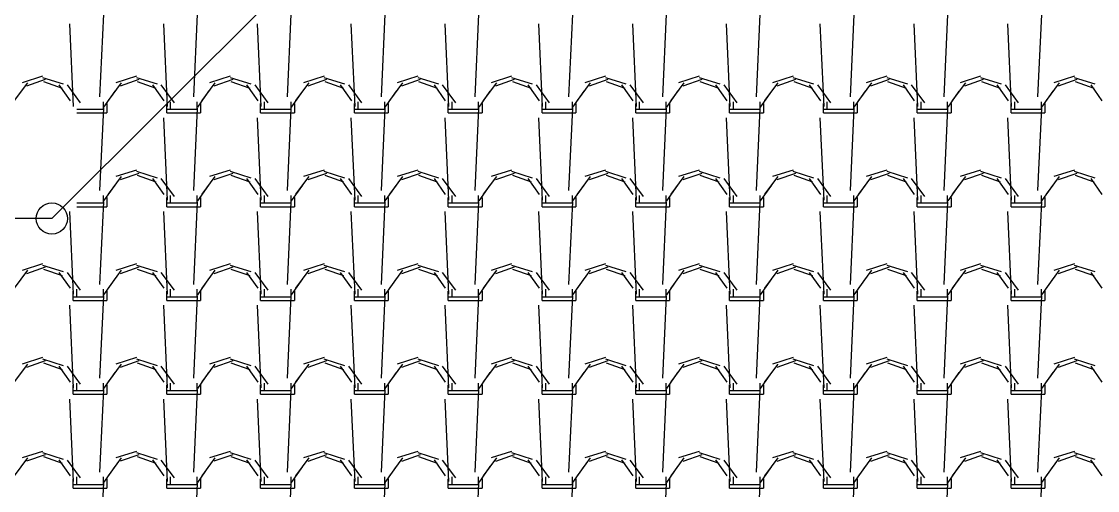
# Model space of a CAD drawing. Header units: millimetres. Extents: x 3923 to 4007, y 744 to 863.
# Drawn here: x 3930.35 to 3933.241, y 837.471 to 838.731 of the extents above; entities that cross this region are included whole.
import ezdxf

# ---------------------------------------------------------------- set-up
doc = ezdxf.new("R2010")
doc.units = ezdxf.units.MM
for name, color, linetype in [('-HIDRO', 8, 'Continuous'), ('A-PEN-B', 5, 'Continuous'), ('Esgoto', 5, 'Continuous'), ('Prumadas_L', 1, 'Continuous')]:
    doc.layers.add(name, color=color, linetype=linetype)

msp = doc.modelspace()

# ---------------------------------------------------------------- linework, layer by layer
at = {"layer": '-HIDRO', "linetype": 'Continuous'}
for p, q in [((3930.5609, 838.5288), (3930.571, 838.7506)), ((3930.813, 838.5288), (3930.823, 838.7506)), ((3931.065, 838.5288), (3931.075, 838.7506)), ((3931.317, 838.5288), (3931.327, 838.7506)), ((3931.569, 838.5288), (3931.579, 838.7506)), ((3931.821, 838.5288), (3931.831, 838.7506)), ((3932.073, 838.5288), (3932.083, 838.7506)), ((3932.325, 838.5288), (3932.335, 838.7506)), ((3932.577, 838.5288), (3932.587, 838.7505)), ((3932.829, 838.5288), (3932.839, 838.7505)), ((3933.081, 838.5288), (3933.091, 838.7505)), ((3930.4902, 838.503), (3930.4802, 838.7248)), ((3930.7423, 838.503), (3930.7322, 838.7248)), ((3930.9943, 838.503), (3930.9842, 838.7248)), ((3931.2463, 838.503), (3931.2362, 838.7248)), ((3931.4983, 838.503), (3931.4882, 838.7248)), ((3931.7503, 838.503), (3931.7402, 838.7248)), ((3932.0023, 838.503), (3931.9922, 838.7248)), ((3932.2543, 838.503), (3932.2442, 838.7248)), ((3932.5063, 838.503), (3932.4962, 838.7248)), ((3932.7583, 838.5031), (3932.7482, 838.7248)), ((3933.0103, 838.5031), (3933.0002, 838.7248)), ((3930.366, 838.5669), (3930.3307, 838.519)), ((3930.407, 838.5841), (3930.3516, 838.5665)), ((3930.4136, 838.5752), (3930.3632, 838.5576)), ((3930.4631, 838.5625), (3930.4076, 838.5801)), ((3930.4602, 838.5516), (3930.4098, 838.5692)), ((3930.618, 838.5669), (3930.5827, 838.519)), ((3930.659, 838.5841), (3930.6036, 838.5665)), ((3930.6656, 838.5752), (3930.6152, 838.5576)), ((3930.7151, 838.5625), (3930.6596, 838.5801)), ((3930.7122, 838.5516), (3930.6618, 838.5692)), ((3930.87, 838.5669), (3930.8347, 838.519)), ((3930.911, 838.5841), (3930.8556, 838.5665)), ((3930.9176, 838.5752), (3930.8672, 838.5576)), ((3930.9671, 838.5625), (3930.9116, 838.5801)), ((3930.9642, 838.5516), (3930.9138, 838.5692)), ((3931.122, 838.5669), (3931.0867, 838.519)), ((3931.163, 838.5841), (3931.1076, 838.5665)), ((3931.1696, 838.5752), (3931.1192, 838.5576)), ((3931.2191, 838.5625), (3931.1636, 838.5801)), ((3931.2162, 838.5516), (3931.1658, 838.5692)), ((3931.374, 838.5669), (3931.3387, 838.519)), ((3931.415, 838.5841), (3931.3596, 838.5665)), ((3931.4216, 838.5752), (3931.3712, 838.5576)), ((3931.4711, 838.5625), (3931.4156, 838.5801)), ((3931.4682, 838.5516), (3931.4178, 838.5692)), ((3931.626, 838.5669), (3931.5907, 838.519)), ((3931.667, 838.5841), (3931.6116, 838.5665)), ((3931.6736, 838.5752), (3931.6232, 838.5576)), ((3931.7231, 838.5625), (3931.6676, 838.5801)), ((3931.7202, 838.5516), (3931.6698, 838.5692)), ((3931.878, 838.5669), (3931.8427, 838.519)), ((3931.919, 838.5841), (3931.8636, 838.5665)), ((3931.9256, 838.5752), (3931.8752, 838.5576)), ((3931.9751, 838.5625), (3931.9196, 838.5801)), ((3931.9722, 838.5516), (3931.9218, 838.5692)), ((3932.13, 838.5669), (3932.0947, 838.519)), ((3932.171, 838.5841), (3932.1156, 838.5665)), ((3932.1776, 838.5752), (3932.1272, 838.5576)), ((3932.2271, 838.5625), (3932.1716, 838.5801)), ((3932.2242, 838.5516), (3932.1738, 838.5692)), ((3932.382, 838.5669), (3932.3467, 838.519)), ((3932.423, 838.5841), (3932.3676, 838.5665)), ((3932.4296, 838.5752), (3932.3792, 838.5576)), ((3932.4791, 838.5625), (3932.4236, 838.5801)), ((3932.4762, 838.5516), (3932.4258, 838.5692)), ((3932.634, 838.5669), (3932.5987, 838.519)), ((3932.675, 838.5841), (3932.6196, 838.5665)), ((3932.6816, 838.5752), (3932.6312, 838.5576)), ((3932.7311, 838.5625), (3932.6756, 838.5801)), ((3932.7282, 838.5516), (3932.6778, 838.5693)), ((3932.886, 838.5669), (3932.8507, 838.519)), ((3932.927, 838.5841), (3932.8716, 838.5665)), ((3932.9336, 838.5752), (3932.8832, 838.5576)), ((3932.9831, 838.5625), (3932.9276, 838.5801)), ((3932.9802, 838.5516), (3932.9298, 838.5693)), ((3933.138, 838.5669), (3933.1027, 838.519)), ((3933.179, 838.5841), (3933.1236, 838.5665)), ((3933.1856, 838.5752), (3933.1352, 838.5576)), ((3933.2351, 838.5625), (3933.1796, 838.5801)), ((3933.2322, 838.5516), (3933.1818, 838.5693)), ((3930.4817, 838.5185), (3930.4514, 838.5613)), ((3930.5089, 838.5131), (3930.4736, 838.561)), ((3930.6008, 838.5438), (3930.5706, 838.501)), ((3930.7337, 838.5185), (3930.7034, 838.5613)), ((3930.7609, 838.5131), (3930.7256, 838.561)), ((3930.8528, 838.5438), (3930.8226, 838.501)), ((3930.9857, 838.5185), (3930.9554, 838.5613)), ((3931.0129, 838.5131), (3930.9776, 838.561)), ((3931.1048, 838.5438), (3931.0746, 838.501)), ((3931.2377, 838.5185), (3931.2074, 838.5613)), ((3931.2649, 838.5131), (3931.2296, 838.561)), ((3931.3568, 838.5438), (3931.3266, 838.501)), ((3931.4897, 838.5185), (3931.4594, 838.5613)), ((3931.5169, 838.5131), (3931.4816, 838.561)), ((3931.6088, 838.5438), (3931.5786, 838.501)), ((3931.7417, 838.5185), (3931.7114, 838.5613)), ((3931.7689, 838.5131), (3931.7336, 838.561)), ((3931.8608, 838.5438), (3931.8306, 838.501)), ((3931.9937, 838.5185), (3931.9634, 838.5613)), ((3932.0209, 838.5131), (3931.9856, 838.561)), ((3932.1128, 838.5438), (3932.0826, 838.501)), ((3932.2457, 838.5185), (3932.2154, 838.5613)), ((3932.2729, 838.5131), (3932.2376, 838.561)), ((3932.3648, 838.5438), (3932.3346, 838.501)), ((3932.4977, 838.5185), (3932.4674, 838.5613)), ((3932.5249, 838.5131), (3932.4896, 838.561)), ((3932.6168, 838.5438), (3932.5866, 838.501)), ((3932.7497, 838.5185), (3932.7195, 838.5613)), ((3932.7769, 838.5131), (3932.7416, 838.561)), ((3932.8688, 838.5438), (3932.8386, 838.501)), ((3933.0017, 838.5185), (3932.9715, 838.5613)), ((3933.0289, 838.5131), (3932.9936, 838.561)), ((3933.1208, 838.5438), (3933.0906, 838.501)), ((3933.2537, 838.5185), (3933.2235, 838.5613)), ((3930.5694, 838.5158), (3930.5694, 838.4957)), ((3930.5794, 838.5108), (3930.5794, 838.4856)), ((3930.7407, 838.4856), (3930.7407, 838.5108)), ((3930.7508, 838.4957), (3930.7508, 838.5158)), ((3930.8214, 838.5158), (3930.8214, 838.4957)), ((3930.8314, 838.5108), (3930.8314, 838.4856)), ((3930.9927, 838.4856), (3930.9927, 838.5108)), ((3931.0028, 838.4957), (3931.0028, 838.5158)), ((3931.0734, 838.5158), (3931.0734, 838.4957)), ((3931.0834, 838.5108), (3931.0834, 838.4856)), ((3931.2447, 838.4856), (3931.2447, 838.5108)), ((3931.2548, 838.4957), (3931.2548, 838.5158)), ((3931.3254, 838.5158), (3931.3254, 838.4957)), ((3931.3354, 838.5108), (3931.3354, 838.4856)), ((3931.4967, 838.4856), (3931.4967, 838.5108)), ((3931.5068, 838.4957), (3931.5068, 838.5158)), ((3931.5774, 838.5158), (3931.5774, 838.4957)), ((3931.5874, 838.5108), (3931.5874, 838.4856)), ((3931.7487, 838.4856), (3931.7487, 838.5108)), ((3931.7588, 838.4957), (3931.7588, 838.5158)), ((3931.8294, 838.5158), (3931.8294, 838.4957)), ((3931.8394, 838.5108), (3931.8394, 838.4856)), ((3932.0007, 838.4856), (3932.0007, 838.5108)), ((3932.0108, 838.4957), (3932.0108, 838.5158)), ((3932.0814, 838.5158), (3932.0814, 838.4957)), ((3932.0914, 838.5108), (3932.0914, 838.4856)), ((3932.2527, 838.4856), (3932.2527, 838.5108)), ((3932.2628, 838.4957), (3932.2628, 838.5158)), ((3932.3334, 838.5158), (3932.3334, 838.4957)), ((3932.3434, 838.5108), (3932.3434, 838.4856)), ((3932.5047, 838.4856), (3932.5047, 838.5108)), ((3932.5148, 838.4957), (3932.5148, 838.5158)), ((3932.5854, 838.5158), (3932.5854, 838.4957)), ((3932.5954, 838.5108), (3932.5954, 838.4856)), ((3932.7567, 838.4856), (3932.7567, 838.5108)), ((3932.7668, 838.4957), (3932.7668, 838.5158)), ((3932.8374, 838.5158), (3932.8374, 838.4957)), ((3932.8474, 838.5108), (3932.8474, 838.4856)), ((3933.0087, 838.4856), (3933.0087, 838.5108)), ((3933.0188, 838.4957), (3933.0188, 838.5158)), ((3933.0894, 838.5158), (3933.0894, 838.4957)), ((3933.0994, 838.5108), (3933.0994, 838.4856)), ((3930.4988, 838.4957), (3930.5694, 838.4957)), ((3930.4988, 838.4856), (3930.5794, 838.4856)), ((3930.5609, 838.2768), (3930.571, 838.4986)), ((3930.7407, 838.4957), (3930.7508, 838.4957)), ((3930.7407, 838.4856), (3930.7508, 838.4856)), ((3930.7508, 838.4957), (3930.8214, 838.4957)), ((3930.7508, 838.4856), (3930.8314, 838.4856)), ((3930.813, 838.2768), (3930.823, 838.4986)), ((3930.9927, 838.4957), (3931.0028, 838.4957)), ((3930.9927, 838.4856), (3931.0028, 838.4856)), ((3931.0028, 838.4957), (3931.0734, 838.4957)), ((3931.0028, 838.4856), (3931.0834, 838.4856)), ((3931.065, 838.2768), (3931.075, 838.4986)), ((3931.2447, 838.4957), (3931.2548, 838.4957)), ((3931.2447, 838.4856), (3931.2548, 838.4856)), ((3931.2548, 838.4957), (3931.3254, 838.4957)), ((3931.2548, 838.4856), (3931.3354, 838.4856)), ((3931.317, 838.2768), (3931.327, 838.4986)), ((3931.4967, 838.4957), (3931.5068, 838.4957)), ((3931.4967, 838.4856), (3931.5068, 838.4856)), ((3931.5068, 838.4957), (3931.5774, 838.4957)), ((3931.5068, 838.4856), (3931.5874, 838.4856)), ((3931.569, 838.2768), (3931.579, 838.4986)), ((3931.7487, 838.4957), (3931.7588, 838.4957)), ((3931.7487, 838.4856), (3931.7588, 838.4856)), ((3931.7588, 838.4957), (3931.8294, 838.4957)), ((3931.7588, 838.4856), (3931.8394, 838.4856)), ((3931.821, 838.2768), (3931.831, 838.4986)), ((3932.0007, 838.4957), (3932.0108, 838.4957)), ((3932.0007, 838.4856), (3932.0108, 838.4856)), ((3932.0108, 838.4957), (3932.0814, 838.4957)), ((3932.0108, 838.4856), (3932.0914, 838.4856)), ((3932.073, 838.2768), (3932.083, 838.4986)), ((3932.2527, 838.4957), (3932.2628, 838.4957)), ((3932.2527, 838.4856), (3932.2628, 838.4856)), ((3932.2628, 838.4957), (3932.3334, 838.4957)), ((3932.2628, 838.4856), (3932.3434, 838.4856)), ((3932.325, 838.2768), (3932.335, 838.4986)), ((3932.5047, 838.4957), (3932.5148, 838.4957)), ((3932.5047, 838.4856), (3932.5148, 838.4856)), ((3932.5148, 838.4957), (3932.5854, 838.4957)), ((3932.5148, 838.4856), (3932.5954, 838.4856)), ((3932.577, 838.2768), (3932.587, 838.4985)), ((3932.7567, 838.4957), (3932.7668, 838.4957)), ((3932.7567, 838.4856), (3932.7668, 838.4856)), ((3932.7668, 838.4957), (3932.8374, 838.4957)), ((3932.7668, 838.4856), (3932.8474, 838.4856)), ((3932.829, 838.2768), (3932.839, 838.4985)), ((3933.0087, 838.4957), (3933.0188, 838.4957)), ((3933.0087, 838.4856), (3933.0188, 838.4856)), ((3933.0188, 838.4957), (3933.0894, 838.4957)), ((3933.0188, 838.4856), (3933.0994, 838.4856)), ((3933.081, 838.2768), (3933.091, 838.4985)), ((3930.7423, 838.251), (3930.7322, 838.4728)), ((3930.9943, 838.251), (3930.9842, 838.4728)), ((3931.2463, 838.251), (3931.2362, 838.4728)), ((3931.4983, 838.251), (3931.4882, 838.4728)), ((3931.7503, 838.251), (3931.7402, 838.4728)), ((3932.0023, 838.251), (3931.9922, 838.4728)), ((3932.2543, 838.251), (3932.2442, 838.4728)), ((3932.5063, 838.251), (3932.4962, 838.4728)), ((3932.7583, 838.2511), (3932.7482, 838.4728)), ((3933.0103, 838.2511), (3933.0002, 838.4728)), ((3930.618, 838.3149), (3930.5827, 838.267)), ((3930.659, 838.3321), (3930.6036, 838.3145)), ((3930.6656, 838.3232), (3930.6152, 838.3056)), ((3930.7151, 838.3105), (3930.6596, 838.3281)), ((3930.7122, 838.2996), (3930.6618, 838.3172)), ((3930.7337, 838.2665), (3930.7034, 838.3093)), ((3930.7609, 838.2611), (3930.7256, 838.309)), ((3930.87, 838.3149), (3930.8347, 838.267)), ((3930.911, 838.3321), (3930.8556, 838.3145)), ((3930.9176, 838.3232), (3930.8672, 838.3056)), ((3930.9671, 838.3105), (3930.9116, 838.3281)), ((3930.9642, 838.2996), (3930.9138, 838.3172)), ((3930.9857, 838.2665), (3930.9554, 838.3093)), ((3931.0129, 838.2611), (3930.9776, 838.309)), ((3931.122, 838.3149), (3931.0867, 838.267)), ((3931.163, 838.3321), (3931.1076, 838.3145)), ((3931.1696, 838.3232), (3931.1192, 838.3056)), ((3931.2191, 838.3105), (3931.1636, 838.3281)), ((3931.2162, 838.2996), (3931.1658, 838.3172)), ((3931.2377, 838.2665), (3931.2074, 838.3093)), ((3931.2649, 838.2611), (3931.2296, 838.309)), ((3931.374, 838.3149), (3931.3387, 838.267)), ((3931.415, 838.3321), (3931.3596, 838.3145)), ((3931.4216, 838.3232), (3931.3712, 838.3056)), ((3931.4711, 838.3105), (3931.4156, 838.3281)), ((3931.4682, 838.2996), (3931.4178, 838.3172)), ((3931.4897, 838.2665), (3931.4594, 838.3093)), ((3931.5169, 838.2611), (3931.4816, 838.309)), ((3931.626, 838.3149), (3931.5907, 838.267)), ((3931.667, 838.3321), (3931.6116, 838.3145)), ((3931.6736, 838.3232), (3931.6232, 838.3056)), ((3931.7231, 838.3105), (3931.6676, 838.3281)), ((3931.7202, 838.2996), (3931.6698, 838.3172)), ((3931.7417, 838.2665), (3931.7114, 838.3093)), ((3931.7689, 838.2611), (3931.7336, 838.309)), ((3931.878, 838.3149), (3931.8427, 838.267)), ((3931.919, 838.3321), (3931.8636, 838.3145)), ((3931.9256, 838.3232), (3931.8752, 838.3056)), ((3931.9751, 838.3105), (3931.9196, 838.3281)), ((3931.9722, 838.2996), (3931.9218, 838.3172)), ((3931.9937, 838.2665), (3931.9634, 838.3093)), ((3932.0209, 838.2611), (3931.9856, 838.309)), ((3932.13, 838.3149), (3932.0947, 838.267)), ((3932.171, 838.3321), (3932.1156, 838.3145)), ((3932.1776, 838.3232), (3932.1272, 838.3056)), ((3932.2271, 838.3105), (3932.1716, 838.3281)), ((3932.2242, 838.2996), (3932.1738, 838.3172)), ((3932.2457, 838.2665), (3932.2154, 838.3093)), ((3932.2729, 838.2611), (3932.2376, 838.309)), ((3932.382, 838.3149), (3932.3467, 838.267)), ((3932.423, 838.3321), (3932.3676, 838.3145)), ((3932.4296, 838.3232), (3932.3792, 838.3056)), ((3932.4791, 838.3105), (3932.4236, 838.3281)), ((3932.4762, 838.2996), (3932.4258, 838.3172)), ((3932.4977, 838.2665), (3932.4674, 838.3093)), ((3932.5249, 838.2611), (3932.4896, 838.309)), ((3932.634, 838.3149), (3932.5987, 838.267)), ((3932.675, 838.3321), (3932.6196, 838.3145)), ((3932.6816, 838.3232), (3932.6312, 838.3056)), ((3932.7311, 838.3105), (3932.6756, 838.3281)), ((3932.7282, 838.2996), (3932.6778, 838.3172)), ((3932.7497, 838.2665), (3932.7194, 838.3093)), ((3932.7769, 838.2611), (3932.7416, 838.309)), ((3932.886, 838.3149), (3932.8507, 838.267)), ((3932.927, 838.3321), (3932.8716, 838.3145)), ((3932.9336, 838.3232), (3932.8832, 838.3056)), ((3932.9831, 838.3105), (3932.9276, 838.3281)), ((3932.9802, 838.2996), (3932.9298, 838.3173)), ((3933.0017, 838.2665), (3932.9715, 838.3093)), ((3933.0289, 838.2611), (3932.9936, 838.309)), ((3933.138, 838.3149), (3933.1027, 838.267)), ((3933.179, 838.3321), (3933.1236, 838.3145)), ((3933.1856, 838.3232), (3933.1352, 838.3056)), ((3933.2351, 838.3105), (3933.1796, 838.3281)), ((3933.2322, 838.2996), (3933.1818, 838.3173)), ((3933.2537, 838.2665), (3933.2235, 838.3093)), ((3930.6008, 838.2918), (3930.5706, 838.249)), ((3930.8528, 838.2918), (3930.8226, 838.249)), ((3931.1048, 838.2918), (3931.0746, 838.249)), ((3931.3568, 838.2918), (3931.3266, 838.249)), ((3931.6088, 838.2918), (3931.5786, 838.249)), ((3931.8608, 838.2918), (3931.8306, 838.249)), ((3932.1128, 838.2918), (3932.0826, 838.249)), ((3932.3648, 838.2918), (3932.3346, 838.249)), ((3932.6168, 838.2918), (3932.5866, 838.249)), ((3932.8688, 838.2918), (3932.8386, 838.249)), ((3933.1208, 838.2918), (3933.0906, 838.249)), ((3930.5694, 838.2638), (3930.5694, 838.2437)), ((3930.5794, 838.2588), (3930.5794, 838.2336)), ((3930.7407, 838.2336), (3930.7407, 838.2588)), ((3930.7508, 838.2437), (3930.7508, 838.2638)), ((3930.8214, 838.2638), (3930.8214, 838.2437)), ((3930.8314, 838.2588), (3930.8314, 838.2336)), ((3930.9927, 838.2336), (3930.9927, 838.2588)), ((3931.0028, 838.2437), (3931.0028, 838.2638)), ((3931.0734, 838.2638), (3931.0734, 838.2437)), ((3931.0834, 838.2588), (3931.0834, 838.2336)), ((3931.2447, 838.2336), (3931.2447, 838.2588)), ((3931.2548, 838.2437), (3931.2548, 838.2638)), ((3931.3254, 838.2638), (3931.3254, 838.2437)), ((3931.3354, 838.2588), (3931.3354, 838.2336)), ((3931.4967, 838.2336), (3931.4967, 838.2588)), ((3931.5068, 838.2437), (3931.5068, 838.2638)), ((3931.5774, 838.2638), (3931.5774, 838.2437)), ((3931.5874, 838.2588), (3931.5874, 838.2336)), ((3931.7487, 838.2336), (3931.7487, 838.2588)), ((3931.7588, 838.2437), (3931.7588, 838.2638)), ((3931.8294, 838.2638), (3931.8294, 838.2437)), ((3931.8394, 838.2588), (3931.8394, 838.2336)), ((3932.0007, 838.2336), (3932.0007, 838.2588)), ((3932.0108, 838.2437), (3932.0108, 838.2638)), ((3932.0814, 838.2638), (3932.0814, 838.2437)), ((3932.0914, 838.2588), (3932.0914, 838.2336)), ((3932.2527, 838.2336), (3932.2527, 838.2588)), ((3932.2628, 838.2437), (3932.2628, 838.2638)), ((3932.3334, 838.2638), (3932.3334, 838.2437)), ((3932.3434, 838.2588), (3932.3434, 838.2336)), ((3932.5047, 838.2336), (3932.5047, 838.2588)), ((3932.5148, 838.2437), (3932.5148, 838.2638)), ((3932.5854, 838.2638), (3932.5854, 838.2437)), ((3932.5954, 838.2588), (3932.5954, 838.2336)), ((3932.7567, 838.2336), (3932.7567, 838.2588)), ((3932.7668, 838.2437), (3932.7668, 838.2638)), ((3932.8374, 838.2638), (3932.8374, 838.2437)), ((3932.8474, 838.2588), (3932.8474, 838.2336)), ((3933.0087, 838.2336), (3933.0087, 838.2588)), ((3933.0188, 838.2437), (3933.0188, 838.2638)), ((3933.0894, 838.2638), (3933.0894, 838.2437)), ((3933.0994, 838.2588), (3933.0994, 838.2336)), ((3930.4902, 837.999), (3930.4802, 838.2208)), ((3930.4988, 838.2437), (3930.5694, 838.2437)), ((3930.4988, 838.2336), (3930.5794, 838.2336)), ((3930.5609, 838.0248), (3930.571, 838.2466)), ((3930.7423, 837.999), (3930.7322, 838.2208)), ((3930.7407, 838.2437), (3930.7508, 838.2437)), ((3930.7407, 838.2336), (3930.7508, 838.2336)), ((3930.7508, 838.2437), (3930.8214, 838.2437)), ((3930.7508, 838.2336), (3930.8314, 838.2336)), ((3930.813, 838.0248), (3930.823, 838.2466)), ((3930.9943, 837.999), (3930.9842, 838.2208)), ((3930.9927, 838.2437), (3931.0028, 838.2437)), ((3930.9927, 838.2336), (3931.0028, 838.2336)), ((3931.0028, 838.2437), (3931.0734, 838.2437)), ((3931.0028, 838.2336), (3931.0834, 838.2336)), ((3931.065, 838.0248), (3931.075, 838.2466)), ((3931.2463, 837.999), (3931.2362, 838.2208)), ((3931.2447, 838.2437), (3931.2548, 838.2437)), ((3931.2447, 838.2336), (3931.2548, 838.2336)), ((3931.2548, 838.2437), (3931.3254, 838.2437)), ((3931.2548, 838.2336), (3931.3354, 838.2336)), ((3931.317, 838.0248), (3931.327, 838.2466)), ((3931.4983, 837.999), (3931.4882, 838.2208)), ((3931.4967, 838.2437), (3931.5068, 838.2437)), ((3931.4967, 838.2336), (3931.5068, 838.2336)), ((3931.5068, 838.2437), (3931.5774, 838.2437)), ((3931.5068, 838.2336), (3931.5874, 838.2336)), ((3931.569, 838.0248), (3931.579, 838.2466)), ((3931.7503, 837.999), (3931.7402, 838.2208)), ((3931.7487, 838.2437), (3931.7588, 838.2437)), ((3931.7487, 838.2336), (3931.7588, 838.2336)), ((3931.7588, 838.2437), (3931.8294, 838.2437)), ((3931.7588, 838.2336), (3931.8394, 838.2336)), ((3931.821, 838.0248), (3931.831, 838.2466)), ((3932.0023, 837.999), (3931.9922, 838.2208)), ((3932.0007, 838.2437), (3932.0108, 838.2437)), ((3932.0007, 838.2336), (3932.0108, 838.2336)), ((3932.0108, 838.2437), (3932.0814, 838.2437)), ((3932.0108, 838.2336), (3932.0914, 838.2336)), ((3932.073, 838.0248), (3932.083, 838.2466)), ((3932.2543, 837.999), (3932.2442, 838.2208)), ((3932.2527, 838.2437), (3932.2628, 838.2437)), ((3932.2527, 838.2336), (3932.2628, 838.2336)), ((3932.2628, 838.2437), (3932.3334, 838.2437)), ((3932.2628, 838.2336), (3932.3434, 838.2336)), ((3932.325, 838.0248), (3932.335, 838.2466)), ((3932.5063, 837.999), (3932.4962, 838.2208)), ((3932.5047, 838.2437), (3932.5148, 838.2437)), ((3932.5047, 838.2336), (3932.5148, 838.2336)), ((3932.5148, 838.2437), (3932.5854, 838.2437)), ((3932.5148, 838.2336), (3932.5954, 838.2336)), ((3932.577, 838.0248), (3932.587, 838.2465)), ((3932.7583, 837.9991), (3932.7482, 838.2208)), ((3932.7567, 838.2437), (3932.7668, 838.2437)), ((3932.7567, 838.2336), (3932.7668, 838.2336)), ((3932.7668, 838.2437), (3932.8374, 838.2437)), ((3932.7668, 838.2336), (3932.8474, 838.2336)), ((3932.829, 838.0248), (3932.839, 838.2465)), ((3933.0103, 837.9991), (3933.0002, 838.2208)), ((3933.0087, 838.2437), (3933.0188, 838.2437)), ((3933.0087, 838.2336), (3933.0188, 838.2336)), ((3933.0188, 838.2437), (3933.0894, 838.2437)), ((3933.0188, 838.2336), (3933.0994, 838.2336)), ((3933.081, 838.0248), (3933.091, 838.2465)), ((3930.407, 838.0801), (3930.3516, 838.0625)), ((3930.4631, 838.0585), (3930.4076, 838.0761)), ((3930.659, 838.0801), (3930.6036, 838.0625)), ((3930.7151, 838.0585), (3930.6596, 838.0761)), ((3930.911, 838.0801), (3930.8556, 838.0625)), ((3930.9671, 838.0585), (3930.9116, 838.0761)), ((3931.163, 838.0801), (3931.1076, 838.0625)), ((3931.2191, 838.0585), (3931.1636, 838.0761)), ((3931.415, 838.0801), (3931.3596, 838.0625)), ((3931.4711, 838.0585), (3931.4156, 838.0761)), ((3931.667, 838.0801), (3931.6116, 838.0625)), ((3931.7231, 838.0585), (3931.6676, 838.0761)), ((3931.919, 838.0801), (3931.8636, 838.0625)), ((3931.9751, 838.0585), (3931.9196, 838.0761)), ((3932.171, 838.0801), (3932.1156, 838.0625)), ((3932.2271, 838.0585), (3932.1716, 838.0761)), ((3932.423, 838.0801), (3932.3676, 838.0625)), ((3932.4791, 838.0585), (3932.4236, 838.0761)), ((3932.675, 838.0801), (3932.6196, 838.0625)), ((3932.7311, 838.0585), (3932.6756, 838.0761)), ((3932.927, 838.0801), (3932.8716, 838.0625)), ((3932.9831, 838.0585), (3932.9276, 838.0761)), ((3933.179, 838.0801), (3933.1236, 838.0625)), ((3933.2351, 838.0585), (3933.1796, 838.0761)), ((3930.366, 838.0629), (3930.3307, 838.015)), ((3930.4136, 838.0712), (3930.3632, 838.0536)), ((3930.4602, 838.0476), (3930.4098, 838.0652)), ((3930.4817, 838.0145), (3930.4514, 838.0573)), ((3930.5089, 838.0091), (3930.4736, 838.057)), ((3930.618, 838.0629), (3930.5827, 838.015)), ((3930.6656, 838.0712), (3930.6152, 838.0536)), ((3930.7122, 838.0476), (3930.6618, 838.0652)), ((3930.7337, 838.0145), (3930.7034, 838.0573)), ((3930.7609, 838.0091), (3930.7256, 838.057)), ((3930.87, 838.0629), (3930.8347, 838.015)), ((3930.9176, 838.0712), (3930.8672, 838.0536)), ((3930.9642, 838.0476), (3930.9138, 838.0652)), ((3930.9857, 838.0145), (3930.9554, 838.0573)), ((3931.0129, 838.0091), (3930.9776, 838.057)), ((3931.122, 838.0629), (3931.0867, 838.015)), ((3931.1696, 838.0712), (3931.1192, 838.0536)), ((3931.2162, 838.0476), (3931.1658, 838.0652)), ((3931.2377, 838.0145), (3931.2074, 838.0573)), ((3931.2649, 838.0091), (3931.2296, 838.057)), ((3931.374, 838.0629), (3931.3387, 838.015)), ((3931.4216, 838.0712), (3931.3712, 838.0536)), ((3931.4682, 838.0476), (3931.4178, 838.0652)), ((3931.4897, 838.0145), (3931.4594, 838.0573)), ((3931.5169, 838.0091), (3931.4816, 838.057)), ((3931.626, 838.0629), (3931.5907, 838.015)), ((3931.6736, 838.0712), (3931.6232, 838.0536)), ((3931.7202, 838.0476), (3931.6698, 838.0652)), ((3931.7417, 838.0145), (3931.7114, 838.0573)), ((3931.7689, 838.0091), (3931.7336, 838.057)), ((3931.878, 838.0629), (3931.8427, 838.015)), ((3931.9256, 838.0712), (3931.8752, 838.0536)), ((3931.9722, 838.0476), (3931.9218, 838.0652)), ((3931.9937, 838.0145), (3931.9634, 838.0573)), ((3932.0209, 838.0091), (3931.9856, 838.057)), ((3932.13, 838.0629), (3932.0947, 838.015)), ((3932.1776, 838.0712), (3932.1272, 838.0536)), ((3932.2242, 838.0476), (3932.1738, 838.0652)), ((3932.2457, 838.0145), (3932.2154, 838.0573)), ((3932.2729, 838.0091), (3932.2376, 838.057)), ((3932.382, 838.0629), (3932.3467, 838.015)), ((3932.4296, 838.0712), (3932.3792, 838.0536)), ((3932.4762, 838.0476), (3932.4258, 838.0652)), ((3932.4977, 838.0145), (3932.4674, 838.0573)), ((3932.5249, 838.0091), (3932.4896, 838.057)), ((3932.634, 838.0629), (3932.5987, 838.015)), ((3932.6816, 838.0712), (3932.6312, 838.0536)), ((3932.7282, 838.0476), (3932.6778, 838.0653)), ((3932.7497, 838.0145), (3932.7194, 838.0573)), ((3932.7769, 838.0091), (3932.7416, 838.057)), ((3932.886, 838.0629), (3932.8507, 838.015)), ((3932.9336, 838.0712), (3932.8832, 838.0536)), ((3932.9802, 838.0476), (3932.9298, 838.0653)), ((3933.0017, 838.0145), (3932.9715, 838.0573)), ((3933.0289, 838.0091), (3932.9936, 838.057)), ((3933.138, 838.0629), (3933.1027, 838.015)), ((3933.1856, 838.0712), (3933.1352, 838.0536)), ((3933.2322, 838.0476), (3933.1818, 838.0653)), ((3933.2537, 838.0145), (3933.2235, 838.0573)), ((3930.6008, 838.0398), (3930.5706, 837.997)), ((3930.8528, 838.0398), (3930.8226, 837.997)), ((3931.1048, 838.0398), (3931.0746, 837.997)), ((3931.3568, 838.0398), (3931.3266, 837.997)), ((3931.6088, 838.0398), (3931.5786, 837.997)), ((3931.8608, 838.0398), (3931.8306, 837.997)), ((3932.1128, 838.0398), (3932.0826, 837.997)), ((3932.3648, 838.0398), (3932.3346, 837.997)), ((3932.6168, 838.0398), (3932.5866, 837.997)), ((3932.8688, 838.0398), (3932.8386, 837.997)), ((3933.1208, 838.0398), (3933.0906, 837.997)), ((3930.4887, 837.9816), (3930.4887, 838.0068)), ((3930.4887, 837.9917), (3930.4988, 837.9917)), ((3930.4988, 837.9917), (3930.4988, 838.0118)), ((3930.4988, 837.9917), (3930.5694, 837.9917)), ((3930.5609, 837.7728), (3930.571, 837.9946)), ((3930.5694, 838.0118), (3930.5694, 837.9917)), ((3930.5794, 838.0068), (3930.5794, 837.9816)), ((3930.7407, 837.9816), (3930.7407, 838.0068)), ((3930.7407, 837.9917), (3930.7508, 837.9917)), ((3930.7508, 837.9917), (3930.7508, 838.0118)), ((3930.7508, 837.9917), (3930.8214, 837.9917)), ((3930.813, 837.7728), (3930.823, 837.9946)), ((3930.8214, 838.0118), (3930.8214, 837.9917)), ((3930.8314, 838.0068), (3930.8314, 837.9816)), ((3930.9927, 837.9816), (3930.9927, 838.0068)), ((3930.9927, 837.9917), (3931.0028, 837.9917)), ((3931.0028, 837.9917), (3931.0028, 838.0118)), ((3931.0028, 837.9917), (3931.0734, 837.9917)), ((3931.065, 837.7728), (3931.075, 837.9946)), ((3931.0734, 838.0118), (3931.0734, 837.9917)), ((3931.0834, 838.0068), (3931.0834, 837.9816)), ((3931.2447, 837.9816), (3931.2447, 838.0068)), ((3931.2447, 837.9917), (3931.2548, 837.9917)), ((3931.2548, 837.9917), (3931.2548, 838.0118)), ((3931.2548, 837.9917), (3931.3254, 837.9917)), ((3931.317, 837.7728), (3931.327, 837.9946)), ((3931.3254, 838.0118), (3931.3254, 837.9917)), ((3931.3354, 838.0068), (3931.3354, 837.9816)), ((3931.4967, 837.9816), (3931.4967, 838.0068)), ((3931.4967, 837.9917), (3931.5068, 837.9917)), ((3931.5068, 837.9917), (3931.5068, 838.0118)), ((3931.5068, 837.9917), (3931.5774, 837.9917)), ((3931.569, 837.7728), (3931.579, 837.9946)), ((3931.5774, 838.0118), (3931.5774, 837.9917)), ((3931.5874, 838.0068), (3931.5874, 837.9816)), ((3931.7487, 837.9816), (3931.7487, 838.0068)), ((3931.7487, 837.9917), (3931.7588, 837.9917)), ((3931.7588, 837.9917), (3931.7588, 838.0118)), ((3931.7588, 837.9917), (3931.8294, 837.9917)), ((3931.821, 837.7728), (3931.831, 837.9946)), ((3931.8294, 838.0118), (3931.8294, 837.9917)), ((3931.8394, 838.0068), (3931.8394, 837.9816)), ((3932.0007, 837.9816), (3932.0007, 838.0068)), ((3932.0007, 837.9917), (3932.0108, 837.9917)), ((3932.0108, 837.9917), (3932.0108, 838.0118)), ((3932.0108, 837.9917), (3932.0814, 837.9917)), ((3932.073, 837.7728), (3932.083, 837.9946)), ((3932.0814, 838.0118), (3932.0814, 837.9917)), ((3932.0914, 838.0068), (3932.0914, 837.9816)), ((3932.2527, 837.9816), (3932.2527, 838.0068)), ((3932.2527, 837.9917), (3932.2628, 837.9917)), ((3932.2628, 837.9917), (3932.2628, 838.0118)), ((3932.2628, 837.9917), (3932.3334, 837.9917)), ((3932.325, 837.7728), (3932.335, 837.9946)), ((3932.3334, 838.0118), (3932.3334, 837.9917)), ((3932.3434, 838.0068), (3932.3434, 837.9816)), ((3932.5047, 837.9816), (3932.5047, 838.0068)), ((3932.5047, 837.9917), (3932.5148, 837.9917)), ((3932.5148, 837.9917), (3932.5148, 838.0118)), ((3932.5148, 837.9917), (3932.5854, 837.9917)), ((3932.577, 837.7728), (3932.587, 837.9945)), ((3932.5854, 838.0118), (3932.5854, 837.9917)), ((3932.5954, 838.0068), (3932.5954, 837.9816)), ((3932.7567, 837.9816), (3932.7567, 838.0068)), ((3932.7567, 837.9917), (3932.7668, 837.9917)), ((3932.7668, 837.9917), (3932.7668, 838.0118)), ((3932.7668, 837.9917), (3932.8374, 837.9917)), ((3932.829, 837.7728), (3932.839, 837.9945)), ((3932.8374, 838.0118), (3932.8374, 837.9917)), ((3932.8474, 838.0068), (3932.8474, 837.9816)), ((3933.0087, 837.9816), (3933.0087, 838.0068)), ((3933.0087, 837.9917), (3933.0188, 837.9917)), ((3933.0188, 837.9917), (3933.0188, 838.0118)), ((3933.0188, 837.9917), (3933.0894, 837.9917)), ((3933.081, 837.7728), (3933.091, 837.9945)), ((3933.0894, 838.0118), (3933.0894, 837.9917)), ((3933.0994, 838.0068), (3933.0994, 837.9816)), ((3930.4902, 837.747), (3930.4802, 837.9688)), ((3930.4887, 837.9816), (3930.4988, 837.9816)), ((3930.4988, 837.9816), (3930.5794, 837.9816)), ((3930.7423, 837.747), (3930.7322, 837.9688)), ((3930.7407, 837.9816), (3930.7508, 837.9816)), ((3930.7508, 837.9816), (3930.8314, 837.9816)), ((3930.9943, 837.747), (3930.9842, 837.9688)), ((3930.9927, 837.9816), (3931.0028, 837.9816)), ((3931.0028, 837.9816), (3931.0834, 837.9816)), ((3931.2463, 837.747), (3931.2362, 837.9688)), ((3931.2447, 837.9816), (3931.2548, 837.9816)), ((3931.2548, 837.9816), (3931.3354, 837.9816)), ((3931.4983, 837.747), (3931.4882, 837.9688)), ((3931.4967, 837.9816), (3931.5068, 837.9816)), ((3931.5068, 837.9816), (3931.5874, 837.9816)), ((3931.7503, 837.747), (3931.7402, 837.9688)), ((3931.7487, 837.9816), (3931.7588, 837.9816)), ((3931.7588, 837.9816), (3931.8394, 837.9816)), ((3932.0023, 837.747), (3931.9922, 837.9688)), ((3932.0007, 837.9816), (3932.0108, 837.9816)), ((3932.0108, 837.9816), (3932.0914, 837.9816)), ((3932.2543, 837.747), (3932.2442, 837.9688)), ((3932.2527, 837.9816), (3932.2628, 837.9816)), ((3932.2628, 837.9816), (3932.3434, 837.9816)), ((3932.5063, 837.747), (3932.4962, 837.9688)), ((3932.5047, 837.9816), (3932.5148, 837.9816)), ((3932.5148, 837.9816), (3932.5954, 837.9816)), ((3932.7583, 837.7471), (3932.7482, 837.9688)), ((3932.7567, 837.9816), (3932.7668, 837.9816)), ((3932.7668, 837.9816), (3932.8474, 837.9816)), ((3933.0103, 837.7471), (3933.0002, 837.9688)), ((3933.0087, 837.9816), (3933.0188, 837.9816)), ((3933.0188, 837.9816), (3933.0994, 837.9816)), ((3930.407, 837.8281), (3930.3516, 837.8105)), ((3930.4136, 837.8192), (3930.3632, 837.8016)), ((3930.4631, 837.8065), (3930.4076, 837.8241)), ((3930.659, 837.8281), (3930.6036, 837.8105)), ((3930.6656, 837.8192), (3930.6152, 837.8016)), ((3930.7151, 837.8065), (3930.6596, 837.8241)), ((3930.911, 837.8281), (3930.8556, 837.8105)), ((3930.9176, 837.8192), (3930.8672, 837.8016)), ((3930.9671, 837.8065), (3930.9116, 837.8241)), ((3931.163, 837.8281), (3931.1076, 837.8105)), ((3931.1696, 837.8192), (3931.1192, 837.8016)), ((3931.2191, 837.8065), (3931.1636, 837.8241)), ((3931.415, 837.8281), (3931.3596, 837.8105)), ((3931.4216, 837.8192), (3931.3712, 837.8016)), ((3931.4711, 837.8065), (3931.4156, 837.8241)), ((3931.667, 837.8281), (3931.6116, 837.8105)), ((3931.6736, 837.8192), (3931.6232, 837.8016)), ((3931.7231, 837.8065), (3931.6676, 837.8241)), ((3931.919, 837.8281), (3931.8636, 837.8105)), ((3931.9256, 837.8192), (3931.8752, 837.8016)), ((3931.9751, 837.8065), (3931.9196, 837.8241)), ((3932.171, 837.8281), (3932.1156, 837.8105)), ((3932.1776, 837.8192), (3932.1272, 837.8016)), ((3932.2271, 837.8065), (3932.1716, 837.8241)), ((3932.423, 837.8281), (3932.3676, 837.8105)), ((3932.4296, 837.8192), (3932.3792, 837.8016)), ((3932.4791, 837.8065), (3932.4236, 837.8241)), ((3932.675, 837.8281), (3932.6196, 837.8105)), ((3932.6816, 837.8192), (3932.6312, 837.8016)), ((3932.7311, 837.8065), (3932.6756, 837.8241)), ((3932.927, 837.8281), (3932.8716, 837.8105)), ((3932.9336, 837.8192), (3932.8832, 837.8016)), ((3932.9831, 837.8065), (3932.9276, 837.8241)), ((3933.179, 837.8281), (3933.1236, 837.8105)), ((3933.1856, 837.8192), (3933.1352, 837.8016)), ((3933.2351, 837.8065), (3933.1796, 837.8241)), ((3930.366, 837.8109), (3930.3307, 837.763)), ((3930.4602, 837.7956), (3930.4098, 837.8132)), ((3930.4817, 837.7625), (3930.4514, 837.8053)), ((3930.5089, 837.7571), (3930.4736, 837.805)), ((3930.6008, 837.7878), (3930.5706, 837.745)), ((3930.618, 837.8109), (3930.5827, 837.763)), ((3930.7122, 837.7956), (3930.6618, 837.8132)), ((3930.7337, 837.7625), (3930.7034, 837.8053)), ((3930.7609, 837.7571), (3930.7256, 837.805)), ((3930.8528, 837.7878), (3930.8226, 837.745)), ((3930.87, 837.8109), (3930.8347, 837.763)), ((3930.9642, 837.7956), (3930.9138, 837.8132)), ((3930.9857, 837.7625), (3930.9554, 837.8053)), ((3931.0129, 837.7571), (3930.9776, 837.805)), ((3931.1048, 837.7878), (3931.0746, 837.745)), ((3931.122, 837.8109), (3931.0867, 837.763)), ((3931.2162, 837.7956), (3931.1658, 837.8132)), ((3931.2377, 837.7625), (3931.2074, 837.8053)), ((3931.2649, 837.7571), (3931.2296, 837.805)), ((3931.3568, 837.7878), (3931.3266, 837.745)), ((3931.374, 837.8109), (3931.3387, 837.763)), ((3931.4682, 837.7956), (3931.4178, 837.8132)), ((3931.4897, 837.7625), (3931.4594, 837.8053)), ((3931.5169, 837.7571), (3931.4816, 837.805)), ((3931.6088, 837.7878), (3931.5786, 837.745)), ((3931.626, 837.8109), (3931.5907, 837.763)), ((3931.7202, 837.7956), (3931.6698, 837.8132)), ((3931.7417, 837.7625), (3931.7114, 837.8053)), ((3931.7689, 837.7571), (3931.7336, 837.805)), ((3931.8608, 837.7878), (3931.8306, 837.745)), ((3931.878, 837.8109), (3931.8427, 837.763)), ((3931.9722, 837.7956), (3931.9218, 837.8132)), ((3931.9937, 837.7625), (3931.9634, 837.8053)), ((3932.0209, 837.7571), (3931.9856, 837.805)), ((3932.1128, 837.7878), (3932.0826, 837.745)), ((3932.13, 837.8109), (3932.0947, 837.763)), ((3932.2242, 837.7956), (3932.1738, 837.8132)), ((3932.2457, 837.7625), (3932.2154, 837.8053)), ((3932.2729, 837.7571), (3932.2376, 837.805)), ((3932.3648, 837.7878), (3932.3346, 837.745)), ((3932.382, 837.8109), (3932.3467, 837.763)), ((3932.4762, 837.7956), (3932.4258, 837.8132)), ((3932.4977, 837.7625), (3932.4674, 837.8053)), ((3932.5249, 837.7571), (3932.4896, 837.805)), ((3932.6168, 837.7878), (3932.5866, 837.745)), ((3932.634, 837.8109), (3932.5987, 837.763)), ((3932.7282, 837.7956), (3932.6778, 837.8133)), ((3932.7497, 837.7625), (3932.7194, 837.8053)), ((3932.7769, 837.7571), (3932.7416, 837.805)), ((3932.8688, 837.7878), (3932.8386, 837.745)), ((3932.886, 837.8109), (3932.8507, 837.763)), ((3932.9802, 837.7956), (3932.9298, 837.8133)), ((3933.0017, 837.7625), (3932.9714, 837.8053)), ((3933.0289, 837.7571), (3932.9936, 837.805)), ((3933.1208, 837.7878), (3933.0906, 837.745)), ((3933.138, 837.8109), (3933.1027, 837.763)), ((3933.2322, 837.7956), (3933.1818, 837.8133)), ((3933.2537, 837.7625), (3933.2235, 837.8053)), ((3930.4988, 837.7397), (3930.4988, 837.7598)), ((3930.5694, 837.7598), (3930.5694, 837.7397)), ((3930.7508, 837.7397), (3930.7508, 837.7598)), ((3930.8214, 837.7598), (3930.8214, 837.7397)), ((3931.0028, 837.7397), (3931.0028, 837.7598)), ((3931.0734, 837.7598), (3931.0734, 837.7397)), ((3931.2548, 837.7397), (3931.2548, 837.7598)), ((3931.3254, 837.7598), (3931.3254, 837.7397)), ((3931.5068, 837.7397), (3931.5068, 837.7598)), ((3931.5774, 837.7598), (3931.5774, 837.7397)), ((3931.7588, 837.7397), (3931.7588, 837.7598)), ((3931.8294, 837.7598), (3931.8294, 837.7397)), ((3932.0108, 837.7397), (3932.0108, 837.7598)), ((3932.0814, 837.7598), (3932.0814, 837.7397)), ((3932.2628, 837.7397), (3932.2628, 837.7598)), ((3932.3334, 837.7598), (3932.3334, 837.7397)), ((3932.5148, 837.7397), (3932.5148, 837.7598)), ((3932.5854, 837.7598), (3932.5854, 837.7397)), ((3932.7668, 837.7397), (3932.7668, 837.7598)), ((3932.8374, 837.7598), (3932.8374, 837.7397)), ((3933.0188, 837.7397), (3933.0188, 837.7598)), ((3933.0894, 837.7598), (3933.0894, 837.7397)), ((3930.4887, 837.7296), (3930.4887, 837.7548)), ((3930.4887, 837.7397), (3930.4988, 837.7397)), ((3930.4887, 837.7296), (3930.4988, 837.7296)), ((3930.4988, 837.7397), (3930.5694, 837.7397)), ((3930.4988, 837.7296), (3930.5794, 837.7296)), ((3930.5609, 837.5208), (3930.571, 837.7426)), ((3930.5794, 837.7548), (3930.5794, 837.7296)), ((3930.7407, 837.7296), (3930.7407, 837.7548)), ((3930.7407, 837.7397), (3930.7508, 837.7397)), ((3930.7407, 837.7296), (3930.7508, 837.7296)), ((3930.7508, 837.7397), (3930.8214, 837.7397)), ((3930.7508, 837.7296), (3930.8314, 837.7296)), ((3930.813, 837.5208), (3930.823, 837.7426)), ((3930.8314, 837.7548), (3930.8314, 837.7296)), ((3930.9927, 837.7296), (3930.9927, 837.7548)), ((3930.9927, 837.7397), (3931.0028, 837.7397)), ((3930.9927, 837.7296), (3931.0028, 837.7296)), ((3931.0028, 837.7397), (3931.0734, 837.7397)), ((3931.0028, 837.7296), (3931.0834, 837.7296)), ((3931.065, 837.5208), (3931.075, 837.7426)), ((3931.0834, 837.7548), (3931.0834, 837.7296)), ((3931.2447, 837.7296), (3931.2447, 837.7548)), ((3931.2447, 837.7397), (3931.2548, 837.7397)), ((3931.2447, 837.7296), (3931.2548, 837.7296)), ((3931.2548, 837.7397), (3931.3254, 837.7397)), ((3931.2548, 837.7296), (3931.3354, 837.7296)), ((3931.317, 837.5208), (3931.327, 837.7426)), ((3931.3354, 837.7548), (3931.3354, 837.7296)), ((3931.4967, 837.7296), (3931.4967, 837.7548)), ((3931.4967, 837.7397), (3931.5068, 837.7397)), ((3931.4967, 837.7296), (3931.5068, 837.7296)), ((3931.5068, 837.7397), (3931.5774, 837.7397)), ((3931.5068, 837.7296), (3931.5874, 837.7296)), ((3931.569, 837.5208), (3931.579, 837.7426)), ((3931.5874, 837.7548), (3931.5874, 837.7296)), ((3931.7487, 837.7296), (3931.7487, 837.7548)), ((3931.7487, 837.7397), (3931.7588, 837.7397)), ((3931.7487, 837.7296), (3931.7588, 837.7296)), ((3931.7588, 837.7397), (3931.8294, 837.7397)), ((3931.7588, 837.7296), (3931.8394, 837.7296)), ((3931.821, 837.5208), (3931.831, 837.7426)), ((3931.8394, 837.7548), (3931.8394, 837.7296)), ((3932.0007, 837.7296), (3932.0007, 837.7548)), ((3932.0007, 837.7397), (3932.0108, 837.7397)), ((3932.0007, 837.7296), (3932.0108, 837.7296)), ((3932.0108, 837.7397), (3932.0814, 837.7397)), ((3932.0108, 837.7296), (3932.0914, 837.7296)), ((3932.073, 837.5208), (3932.083, 837.7426)), ((3932.0914, 837.7548), (3932.0914, 837.7296)), ((3932.2527, 837.7296), (3932.2527, 837.7548)), ((3932.2527, 837.7397), (3932.2628, 837.7397)), ((3932.2527, 837.7296), (3932.2628, 837.7296)), ((3932.2628, 837.7397), (3932.3334, 837.7397)), ((3932.2628, 837.7296), (3932.3434, 837.7296)), ((3932.325, 837.5208), (3932.335, 837.7426)), ((3932.3434, 837.7548), (3932.3434, 837.7296)), ((3932.5047, 837.7296), (3932.5047, 837.7548)), ((3932.5047, 837.7397), (3932.5148, 837.7397)), ((3932.5047, 837.7296), (3932.5148, 837.7296)), ((3932.5148, 837.7397), (3932.5854, 837.7397)), ((3932.5148, 837.7296), (3932.5954, 837.7296)), ((3932.577, 837.5208), (3932.587, 837.7425)), ((3932.5954, 837.7548), (3932.5954, 837.7296)), ((3932.7567, 837.7296), (3932.7567, 837.7548)), ((3932.7567, 837.7397), (3932.7668, 837.7397)), ((3932.7567, 837.7296), (3932.7668, 837.7296)), ((3932.7668, 837.7397), (3932.8374, 837.7397)), ((3932.7668, 837.7296), (3932.8474, 837.7296)), ((3932.829, 837.5208), (3932.839, 837.7425)), ((3932.8474, 837.7548), (3932.8474, 837.7296)), ((3933.0087, 837.7296), (3933.0087, 837.7548)), ((3933.0087, 837.7397), (3933.0188, 837.7397)), ((3933.0087, 837.7296), (3933.0188, 837.7296)), ((3933.0188, 837.7397), (3933.0894, 837.7397)), ((3933.0188, 837.7296), (3933.0994, 837.7296)), ((3933.081, 837.5208), (3933.091, 837.7425)), ((3933.0994, 837.7548), (3933.0994, 837.7296)), ((3930.4902, 837.495), (3930.4802, 837.7168)), ((3930.7423, 837.495), (3930.7322, 837.7168)), ((3930.9943, 837.495), (3930.9842, 837.7168)), ((3931.2463, 837.495), (3931.2362, 837.7168)), ((3931.4983, 837.495), (3931.4882, 837.7168)), ((3931.7503, 837.495), (3931.7402, 837.7168)), ((3932.0023, 837.495), (3931.9922, 837.7168)), ((3932.2543, 837.495), (3932.2442, 837.7168)), ((3932.5063, 837.495), (3932.4962, 837.7168)), ((3932.7583, 837.4951), (3932.7482, 837.7168)), ((3933.0103, 837.4951), (3933.0002, 837.7168)), ((3930.366, 837.5589), (3930.3307, 837.511)), ((3930.407, 837.5761), (3930.3516, 837.5585)), ((3930.4136, 837.5672), (3930.3632, 837.5496)), ((3930.4631, 837.5545), (3930.4076, 837.5721)), ((3930.4602, 837.5436), (3930.4098, 837.5612)), ((3930.618, 837.5589), (3930.5827, 837.511)), ((3930.659, 837.5761), (3930.6036, 837.5585)), ((3930.6656, 837.5672), (3930.6152, 837.5496)), ((3930.7151, 837.5545), (3930.6596, 837.5721)), ((3930.7122, 837.5436), (3930.6618, 837.5612)), ((3930.87, 837.5589), (3930.8347, 837.511)), ((3930.911, 837.5761), (3930.8556, 837.5585)), ((3930.9176, 837.5672), (3930.8672, 837.5496)), ((3930.9671, 837.5545), (3930.9116, 837.5721)), ((3930.9642, 837.5436), (3930.9138, 837.5612)), ((3931.122, 837.5589), (3931.0867, 837.511)), ((3931.163, 837.5761), (3931.1076, 837.5585)), ((3931.1696, 837.5672), (3931.1192, 837.5495)), ((3931.2191, 837.5545), (3931.1636, 837.5721)), ((3931.2162, 837.5436), (3931.1658, 837.5612)), ((3931.374, 837.5589), (3931.3387, 837.511)), ((3931.415, 837.5761), (3931.3596, 837.5585)), ((3931.4216, 837.5672), (3931.3712, 837.5495)), ((3931.4711, 837.5545), (3931.4156, 837.5721)), ((3931.4682, 837.5436), (3931.4178, 837.5612)), ((3931.626, 837.5589), (3931.5907, 837.511)), ((3931.667, 837.5761), (3931.6116, 837.5585)), ((3931.6736, 837.5672), (3931.6232, 837.5495)), ((3931.7231, 837.5545), (3931.6676, 837.5721)), ((3931.7202, 837.5436), (3931.6698, 837.5612)), ((3931.878, 837.5589), (3931.8427, 837.511)), ((3931.919, 837.5761), (3931.8636, 837.5585)), ((3931.9256, 837.5672), (3931.8752, 837.5495)), ((3931.9751, 837.5545), (3931.9196, 837.5721)), ((3931.9722, 837.5436), (3931.9218, 837.5612)), ((3932.13, 837.5589), (3932.0947, 837.511)), ((3932.171, 837.5761), (3932.1156, 837.5585)), ((3932.1776, 837.5672), (3932.1272, 837.5495)), ((3932.2271, 837.5545), (3932.1716, 837.5721)), ((3932.2242, 837.5436), (3932.1738, 837.5612)), ((3932.382, 837.5589), (3932.3467, 837.511)), ((3932.423, 837.5761), (3932.3676, 837.5585)), ((3932.4296, 837.5672), (3932.3792, 837.5495)), ((3932.4791, 837.5545), (3932.4236, 837.5721)), ((3932.4762, 837.5436), (3932.4258, 837.5612)), ((3932.634, 837.5589), (3932.5987, 837.511)), ((3932.675, 837.5761), (3932.6196, 837.5585)), ((3932.6816, 837.5672), (3932.6312, 837.5495)), ((3932.7311, 837.5545), (3932.6756, 837.5721)), ((3932.7282, 837.5436), (3932.6778, 837.5612)), ((3932.886, 837.5589), (3932.8507, 837.511)), ((3932.927, 837.5761), (3932.8716, 837.5585)), ((3932.9336, 837.5672), (3932.8832, 837.5495)), ((3932.9831, 837.5545), (3932.9276, 837.5721)), ((3932.9802, 837.5436), (3932.9298, 837.5612)), ((3933.138, 837.5589), (3933.1027, 837.511)), ((3933.179, 837.5761), (3933.1236, 837.5585)), ((3933.1856, 837.5672), (3933.1352, 837.5495)), ((3933.2351, 837.5545), (3933.1796, 837.5721)), ((3933.2322, 837.5436), (3933.1818, 837.5612)), ((3930.4817, 837.5105), (3930.4514, 837.5533)), ((3930.5089, 837.5051), (3930.4736, 837.553)), ((3930.6008, 837.5358), (3930.5706, 837.493)), ((3930.7337, 837.5105), (3930.7034, 837.5533)), ((3930.7609, 837.5051), (3930.7256, 837.553)), ((3930.8528, 837.5358), (3930.8226, 837.493)), ((3930.9857, 837.5105), (3930.9554, 837.5533)), ((3931.0129, 837.5051), (3930.9776, 837.553)), ((3931.1048, 837.5358), (3931.0746, 837.493)), ((3931.2377, 837.5105), (3931.2074, 837.5533)), ((3931.2649, 837.5051), (3931.2296, 837.553)), ((3931.3568, 837.5358), (3931.3266, 837.493)), ((3931.4897, 837.5105), (3931.4594, 837.5533)), ((3931.5169, 837.5051), (3931.4816, 837.553)), ((3931.6088, 837.5358), (3931.5786, 837.493)), ((3931.7417, 837.5105), (3931.7114, 837.5533)), ((3931.7689, 837.5051), (3931.7336, 837.553)), ((3931.8608, 837.5358), (3931.8306, 837.493)), ((3931.9937, 837.5105), (3931.9634, 837.5533)), ((3932.0209, 837.5051), (3931.9856, 837.553)), ((3932.1128, 837.5358), (3932.0826, 837.493)), ((3932.2457, 837.5105), (3932.2154, 837.5533)), ((3932.2729, 837.5051), (3932.2376, 837.553)), ((3932.3648, 837.5358), (3932.3346, 837.493)), ((3932.4977, 837.5105), (3932.4674, 837.5533)), ((3932.5249, 837.5051), (3932.4896, 837.553)), ((3932.6168, 837.5358), (3932.5866, 837.493)), ((3932.7497, 837.5105), (3932.7194, 837.5533)), ((3932.7769, 837.5051), (3932.7416, 837.553)), ((3932.8688, 837.5358), (3932.8386, 837.493)), ((3933.0017, 837.5105), (3932.9714, 837.5533)), ((3933.0289, 837.5051), (3932.9936, 837.553)), ((3933.1208, 837.5358), (3933.0906, 837.493)), ((3933.2537, 837.5105), (3933.2234, 837.5533)), ((3930.4887, 837.4776), (3930.4887, 837.5028)), ((3930.4988, 837.4877), (3930.4988, 837.5078)), ((3930.5694, 837.5078), (3930.5694, 837.4877)), ((3930.5794, 837.5028), (3930.5794, 837.4776)), ((3930.7407, 837.4776), (3930.7407, 837.5028)), ((3930.7508, 837.4877), (3930.7508, 837.5078)), ((3930.8214, 837.5078), (3930.8214, 837.4877)), ((3930.8314, 837.5028), (3930.8314, 837.4776)), ((3930.9927, 837.4776), (3930.9927, 837.5028)), ((3931.0028, 837.4877), (3931.0028, 837.5078)), ((3931.0734, 837.5078), (3931.0734, 837.4877)), ((3931.0834, 837.5028), (3931.0834, 837.4776)), ((3931.2447, 837.4776), (3931.2447, 837.5028)), ((3931.2548, 837.4877), (3931.2548, 837.5078)), ((3931.3254, 837.5078), (3931.3254, 837.4877)), ((3931.3354, 837.5028), (3931.3354, 837.4776)), ((3931.4967, 837.4776), (3931.4967, 837.5028)), ((3931.5068, 837.4877), (3931.5068, 837.5078)), ((3931.5774, 837.5078), (3931.5774, 837.4877)), ((3931.5874, 837.5028), (3931.5874, 837.4776)), ((3931.7487, 837.4776), (3931.7487, 837.5028)), ((3931.7588, 837.4877), (3931.7588, 837.5078)), ((3931.8294, 837.5078), (3931.8294, 837.4877)), ((3931.8394, 837.5028), (3931.8394, 837.4776)), ((3932.0007, 837.4776), (3932.0007, 837.5028)), ((3932.0108, 837.4877), (3932.0108, 837.5078)), ((3932.0814, 837.5078), (3932.0814, 837.4877)), ((3932.0914, 837.5028), (3932.0914, 837.4776)), ((3932.2527, 837.4776), (3932.2527, 837.5028)), ((3932.2628, 837.4877), (3932.2628, 837.5078)), ((3932.3334, 837.5078), (3932.3334, 837.4877)), ((3932.3434, 837.5028), (3932.3434, 837.4776)), ((3932.5047, 837.4776), (3932.5047, 837.5028)), ((3932.5148, 837.4877), (3932.5148, 837.5078)), ((3932.5854, 837.5078), (3932.5854, 837.4877)), ((3932.5954, 837.5028), (3932.5954, 837.4776)), ((3932.7567, 837.4776), (3932.7567, 837.5028)), ((3932.7668, 837.4877), (3932.7668, 837.5078)), ((3932.8374, 837.5078), (3932.8374, 837.4877)), ((3932.8474, 837.5028), (3932.8474, 837.4776)), ((3933.0087, 837.4776), (3933.0087, 837.5028)), ((3933.0188, 837.4877), (3933.0188, 837.5078)), ((3933.0894, 837.5078), (3933.0894, 837.4877)), ((3933.0994, 837.5028), (3933.0994, 837.4776)), ((3930.4887, 837.4877), (3930.4988, 837.4877)), ((3930.4887, 837.4776), (3930.4988, 837.4776)), ((3930.4988, 837.4877), (3930.5694, 837.4877)), ((3930.4988, 837.4776), (3930.5794, 837.4776)), ((3930.5609, 837.2688), (3930.571, 837.4906)), ((3930.7407, 837.4877), (3930.7508, 837.4877)), ((3930.7407, 837.4776), (3930.7508, 837.4776)), ((3930.7508, 837.4877), (3930.8214, 837.4877)), ((3930.7508, 837.4776), (3930.8314, 837.4776)), ((3930.813, 837.2688), (3930.823, 837.4906)), ((3930.9927, 837.4877), (3931.0028, 837.4877)), ((3930.9927, 837.4776), (3931.0028, 837.4776)), ((3931.0028, 837.4877), (3931.0734, 837.4877)), ((3931.0028, 837.4776), (3931.0834, 837.4776)), ((3931.065, 837.2688), (3931.075, 837.4906)), ((3931.2447, 837.4877), (3931.2548, 837.4877)), ((3931.2447, 837.4776), (3931.2548, 837.4776)), ((3931.2548, 837.4877), (3931.3254, 837.4877)), ((3931.2548, 837.4776), (3931.3354, 837.4776)), ((3931.317, 837.2688), (3931.327, 837.4906)), ((3931.4967, 837.4877), (3931.5068, 837.4877)), ((3931.4967, 837.4776), (3931.5068, 837.4776)), ((3931.5068, 837.4877), (3931.5774, 837.4877)), ((3931.5068, 837.4776), (3931.5874, 837.4776)), ((3931.569, 837.2688), (3931.579, 837.4906)), ((3931.7487, 837.4877), (3931.7588, 837.4877)), ((3931.7487, 837.4776), (3931.7588, 837.4776)), ((3931.7588, 837.4877), (3931.8294, 837.4877)), ((3931.7588, 837.4776), (3931.8394, 837.4776)), ((3931.821, 837.2688), (3931.831, 837.4906)), ((3932.0007, 837.4877), (3932.0108, 837.4877)), ((3932.0007, 837.4776), (3932.0108, 837.4776)), ((3932.0108, 837.4877), (3932.0814, 837.4877)), ((3932.0108, 837.4776), (3932.0914, 837.4776)), ((3932.073, 837.2688), (3932.083, 837.4906)), ((3932.2527, 837.4877), (3932.2628, 837.4877)), ((3932.2527, 837.4776), (3932.2628, 837.4776)), ((3932.2628, 837.4877), (3932.3334, 837.4877)), ((3932.2628, 837.4776), (3932.3434, 837.4776)), ((3932.325, 837.2688), (3932.335, 837.4906)), ((3932.5047, 837.4877), (3932.5148, 837.4877)), ((3932.5047, 837.4776), (3932.5148, 837.4776)), ((3932.5148, 837.4877), (3932.5854, 837.4877)), ((3932.5148, 837.4776), (3932.5954, 837.4776)), ((3932.577, 837.2688), (3932.587, 837.4905)), ((3932.7567, 837.4877), (3932.7668, 837.4877)), ((3932.7567, 837.4776), (3932.7668, 837.4776)), ((3932.7668, 837.4877), (3932.8374, 837.4877)), ((3932.7668, 837.4776), (3932.8474, 837.4776)), ((3932.829, 837.2688), (3932.839, 837.4905)), ((3933.0087, 837.4877), (3933.0188, 837.4877)), ((3933.0087, 837.4776), (3933.0188, 837.4776)), ((3933.0188, 837.4877), (3933.0894, 837.4877)), ((3933.0188, 837.4776), (3933.0994, 837.4776)), ((3933.081, 837.2688), (3933.091, 837.4905))]:
    msp.add_line(p, q, dxfattribs=at)
at = {"layer": 'A-PEN-B'}
msp.add_circle((3930.4318, 838.2018), 0.042, dxfattribs=at)
at = {"layer": 'Esgoto'}
msp.add_line((3930.4318, 838.2018), (3932.6127, 840.3826), dxfattribs=at)
at = {"layer": 'Prumadas_L'}
msp.add_line((3930.4318, 838.2018), (3928.6732, 838.2013), dxfattribs=at)

doc.saveas('drawing.dxf')
